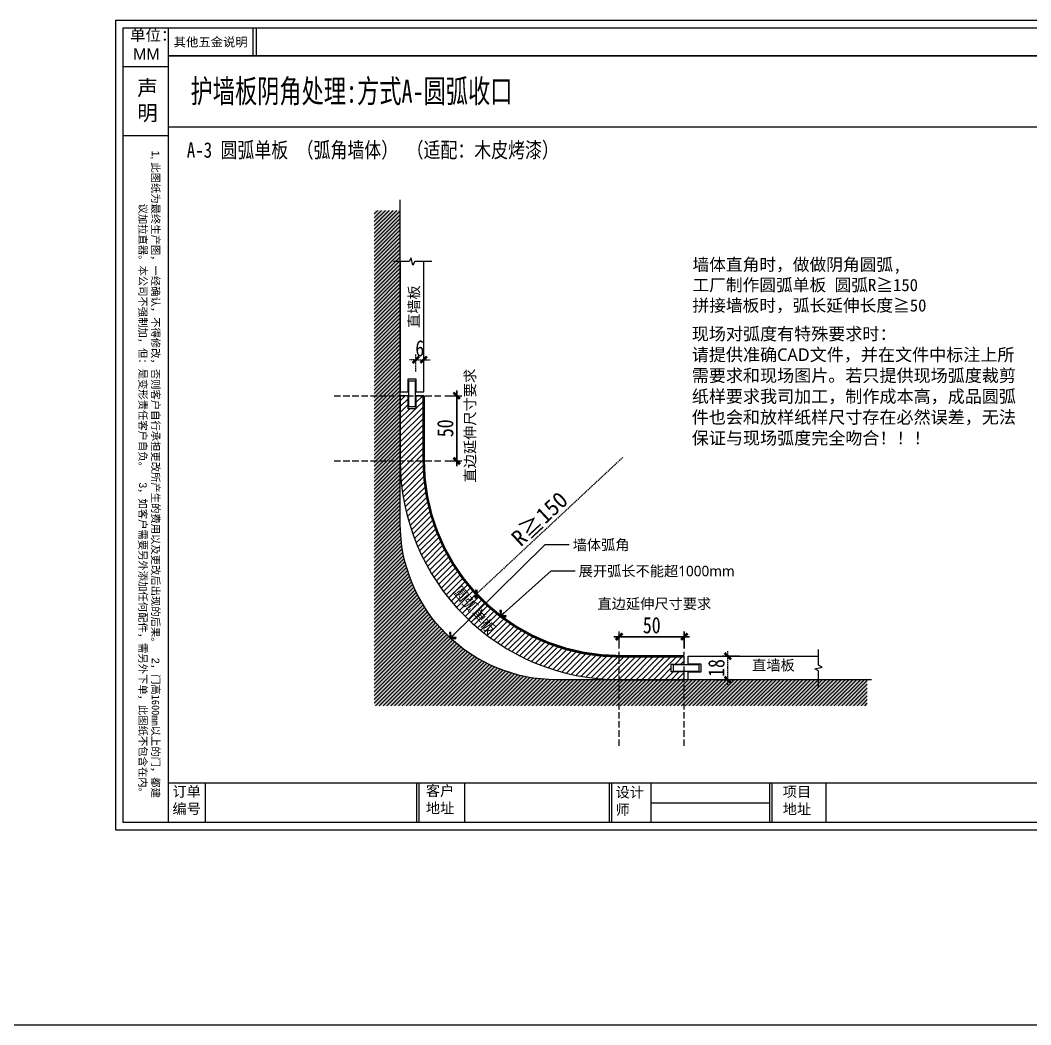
# Model space of a CAD drawing. Header units: millimetres. Extents: x 4862 to 20554, y 7569 to 11262.
# Drawn here: x 14789 to 15565, y 7569 to 8341 of the extents above; entities that cross this region are included whole.
import ezdxf

# ---------------------------------------------------------------- set-up
doc = ezdxf.new("R2010")
doc.units = ezdxf.units.MM
doc.linetypes.add('__DASH', pattern=[0.35, 0.25, -0.1])
doc.linetypes.add('DASHEDX2', pattern=[1.5, 1, -0.5])
doc.layers.add('0 @ 1', color=7, linetype='Continuous')
doc.styles.get("Standard").update_dxf_attribs({"font": 'arial.ttf'})
doc.styles.add('宋体', font='SimSun.ttf')
doc.styles.add('家具尺寸文字', font='SimSun.ttf', dxfattribs={"width": 0.8})
doc.styles.add('黑石雅黑', font='Microsoft YaHei.ttf')
doc.dimstyles.new('副本 固装比例5', dxfattribs={"dimscale": 5, "dimtxt": 2.5, "dimasz": 1, "dimexe": 0.8, "dimexo": 1.2, "dimgap": 0.5, "dimtad": 1, "dimdec": 0, "dimdsep": 46, "dimtxsty": '家具尺寸文字', "dimblk": 'ARCHTICK', "dimcen": 0, "dimdle": 0.8, "dimclrd": 8, "dimclre": 8, "dimclrt": 2, "dimadec": 1, "dimazin": 2, "dimtfac": 1, "dimtdec": 0, "dimtix": 1, "dimtmove": 2, "dimatfit": 2, "dimfxl": 0, "dimtolj": 1, "dimtzin": 0, "dimarcsym": 0})
doc.dimstyles.new('深化(A1)1：1', dxfattribs={"dimtxt": 3, "dimasz": 1, "dimexe": 1.5, "dimexo": 1, "dimgap": 1, "dimtad": 1, "dimdec": 0, "dimrnd": 5, "dimdsep": 46, "dimtxsty": '黑石雅黑', "dimblk": 'ARCHTICK', "dimcen": 1, "dimclrd": 44, "dimclre": 44, "dimclrt": 50, "dimadec": 0, "dimazin": 2, "dimtfac": 1, "dimtdec": 0, "dimtix": 1, "dimtmove": 2, "dimatfit": 3, "dimldrblk": 'hl_arrow2', "dimfxl": 0, "dimtolj": 1, "dimarcsym": 0})
pattern_1 = [(50, (-29120.406, 47428.94), (11.9066731, -1.0416984), [1.2450121, -13.6951334]), (355, (-29120.406, 47428.94), (-2.3033327, 12.486514), [0.9960097, -10.956145]), (100.451445, (-29119.414, 47428.853), (9.6033404, 11.444815), [1.0580975, -11.639082]), (46.1842, (-29120.406, 47432.26), (17.716362, -2.747675), [1.867518, -20.5427]), (96.635558, (-29118.93, 47432.031), (15.5155394, 16.1705263), [1.587147, -17.458639]), (351.18415, (-29120.406, 47432.26), (15.5155394, 16.1705263), [1.4940124, -16.4341426]), (21, (-29118.746, 47431.43), (9.9087536, -6.6835387), [1.2450121, -13.6951334]), (326, (-29118.746, 47431.43), (4.0390695, 12.0375985), [0.9960097, -10.9561067]), (71.451445, (-29117.921, 47430.873), (13.947823, 5.3540599), [1.0580975, -11.639062]), (37.5, (-29120.4064, 47428.94), (0.20185556, 5.5260918), [0, -10.8233054, 0, -11.12210834, 0, -10.9976071]), (7.5, (-29120.4064, 47428.94), (4.36699686, 6.5472982), [0, -6.3412618, 0, -10.574303, 0, -4.1915408]), (327.5, (-29124.108, 47428.94), (8.86151892, -0.37440188), [0, -4.1500404, 0, -12.9481261, 0, -17.1811674]), (317.5, (-29125.768, 47428.94), (9.6809778, 1.6617475), [0, -5.3950526, 0, -8.5988838, 0, -12.2011189])]

# ---------------------------------------------------------------- blocks, each defined once
blk = doc.blocks.new('A$C398a0407')
for p, q in [((443.2, 6784), (443.2, 64)), ((1163.2, 6546.9), (1163.2, 6784)), ((1189.6, 6546.9), (1189.6, 6784)), ((443.2, 6546.9), (8134, 6546.9)), ((443.2, 399), (9568, 399)), ((756.5, 399), (756.5, 64)), ((2542.3, 399), (2542.3, 64)), ((2562.3, 399), (2562.3, 64)), ((2948.7, 399), (2948.7, 64)), ((4169.9, 399), (4169.9, 64)), ((4189.9, 399), (4189.9, 64)), ((4522.7, 399), (4522.7, 64)), ((5527, 399), (5527, 64)), ((5547, 399), (5547, 64)), ((6003.2, 399), (6003.2, 64)), ((4522.7, 231.5), (5527, 231.5))]:
    blk.add_line(p, q)
at = {"color": 8}
for p, q in [((64, 6457.7), (443.2, 6457.7)), ((64, 5874.2), (443.2, 5874.2))]:
    blk.add_line(p, q, dxfattribs=at)
for points in [[(9632, 0), (0, 0), (0, 6848), (9632, 6848)], [(9568, 64), (64, 64), (64, 6784), (9568, 6784)]]:
    blk.add_lwpolyline(points, close=True)
at = {"color": 8, "insert": (368.9, 272.3), "char_height": 64, "width": 5497.15, "attachment_point": 3, "rotation": 270}
blk.add_mtext('1, {\\fSimSun|b0|i0|c134|p2;此图纸为最终生产图，一经确认，不得修改，否则客户自行承担更改所产生的费用以及更改后出现的后果。  }2{\\fSimSun|b0|i0|c134|p2;，门高1600mm以上的门，都建议加拉直器。本公司不强制加，但：是变形责任客户自负。  }3{\\fSimSun|b0|i0|c134|p2;，如客户需要另外添加任何配件，需另外下单，此图纸不包含在内。}', dxfattribs=at)
at = {"color": 8, "char_height": 88, "attachment_point": 1, "style": '宋体'}
for s, insert in [('订单\\P编号', (479.9, 370.6)), ('客户\\P地址', (2621.8, 377)), ('设计\\P师', (4225.5, 364.6)), ('项目\\P地址', (5638.6, 368.9))]:
    blk.add_mtext_dynamic_manual_height_columns(s, width=596.489, gutter_width=12.5, heights=[0], dxfattribs=dict(at, insert=insert))
at = {"layer": '0 @ 1', "color": 8, "attachment_point": 1}
for s, insert, char_height, width in [('\\pi13.703;单位：\\P\\pi40.286;MM', (107.3, 6770.1), 96, 391.163), ('{\\fSimSun|b0|i0|c134|p2;其他五金说明}', (490.9, 6701.9), 76.325, 737.994), ('声明', (182.3, 6340), 127.53, 194.038)]:
    blk.add_mtext(s, dxfattribs=dict(at, insert=insert, char_height=char_height, width=width))
blk = doc.blocks.new('_ArchTick')
at = {"color": 0, "linetype": 'ByBlock', "const_width": 0.4}
blk.add_lwpolyline([(-0.5, -0.5), (0.5, 0.5)], dxfattribs=at)
blk = doc.blocks.new('*D327')
at = {"color": 8, "lineweight": -2, "transparency": 16777216}
for p, q in [((15115.44, 8052.35), (15128.44, 8052.35)), ((15124.44, 8056.35), (15124.44, 7998.35)), ((15115.44, 8002.35), (15128.44, 8002.35))]:
    blk.add_line(p, q, dxfattribs=at)
at = {"layer": 'Defpoints', "color": 0, "transparency": 16777216}
for p in [(15099.1, 8052.35), (15099.1, 8002.35), (15124.44, 8002.35)]:
    blk.add_point(p, dxfattribs=at)
at = {"color": 8, "lineweight": -2, "transparency": 16777216, "xscale": 5, "yscale": 5, "zscale": 5}
for p, rotation in [((15124.44, 8052.35), 90), ((15124.44, 8002.35), 270)]:
    blk.add_blockref('_ArchTick', p, dxfattribs=dict(at, rotation=rotation))
at = {"color": 2, "transparency": 16777216, "insert": (15115.69, 8027.35), "char_height": 12.5, "attachment_point": 5, "rotation": 90, "style": '家具尺寸文字'}
blk.add_mtext('\\A1;50', dxfattribs=at)
blk = doc.blocks.new('*D328')
at = {"color": 8, "lineweight": -2, "transparency": 16777216}
for p, q in [((15115.44, 8052.29), (15128.44, 8052.29)), ((15124.44, 7998.29), (15124.44, 8056.29)), ((15115.44, 8002.29), (15128.44, 8002.29))]:
    blk.add_line(p, q, dxfattribs=at)
at = {"layer": 'Defpoints', "color": 0, "transparency": 16777216}
for p in [(15099.1, 8052.29), (15124.44, 8052.29), (15099.1, 8002.29)]:
    blk.add_point(p, dxfattribs=at)
at = {"color": 8, "lineweight": -2, "transparency": 16777216, "xscale": 5, "yscale": 5, "zscale": 5}
for p, rotation in [((15124.44, 8052.29), 90), ((15124.44, 8002.29), 270)]:
    blk.add_blockref('_ArchTick', p, dxfattribs=dict(at, rotation=rotation))
at = {"color": 2, "transparency": 16777216, "insert": (15115.69, 8027.29), "char_height": 12.5, "attachment_point": 5, "rotation": 90, "style": '家具尺寸文字'}
blk.add_mtext('\\A1;50', dxfattribs=at)
blk = doc.blocks.new('*D329')
at = {"color": 8, "lineweight": -2, "transparency": 16777216}
for p, q in [((15303.16, 7867.32), (15245.16, 7867.32)), ((15249.16, 7858.32), (15249.16, 7871.32)), ((15299.16, 7858.32), (15299.16, 7871.32))]:
    blk.add_line(p, q, dxfattribs=at)
at = {"layer": 'Defpoints', "color": 0, "transparency": 16777216}
for p in [(15249.16, 7867.32), (15249.16, 7852.29), (15299.16, 7852.29)]:
    blk.add_point(p, dxfattribs=at)
at = {"color": 8, "lineweight": -2, "transparency": 16777216, "xscale": 5, "yscale": 5, "zscale": 5, "rotation": 180}
blk.add_blockref('_ArchTick', (15249.16, 7867.32), dxfattribs=at)
at = {"color": 8, "lineweight": -2, "transparency": 16777216, "xscale": 5, "yscale": 5, "zscale": 5}
blk.add_blockref('_ArchTick', (15299.16, 7867.32), dxfattribs=at)
at = {"color": 2, "transparency": 16777216, "insert": (15274.16, 7876.07), "char_height": 12.5, "attachment_point": 5, "style": '家具尺寸文字'}
blk.add_mtext('\\A1;50', dxfattribs=at)
blk = doc.blocks.new('*D330')
at = {"color": 8, "lineweight": -2, "transparency": 16777216}
for p, q in [((15245.1, 7867.32), (15303.1, 7867.32)), ((15249.1, 7858.32), (15249.1, 7871.32)), ((15299.1, 7858.32), (15299.1, 7871.32))]:
    blk.add_line(p, q, dxfattribs=at)
at = {"layer": 'Defpoints', "color": 0, "transparency": 16777216}
for p in [(15299.1, 7867.32), (15249.1, 7852.29), (15299.1, 7852.29)]:
    blk.add_point(p, dxfattribs=at)
at = {"color": 8, "lineweight": -2, "transparency": 16777216, "xscale": 5, "yscale": 5, "zscale": 5, "rotation": 180}
blk.add_blockref('_ArchTick', (15249.1, 7867.32), dxfattribs=at)
at = {"color": 8, "lineweight": -2, "transparency": 16777216, "xscale": 5, "yscale": 5, "zscale": 5}
blk.add_blockref('_ArchTick', (15299.1, 7867.32), dxfattribs=at)
at = {"color": 2, "transparency": 16777216, "insert": (15274.1, 7876.07), "char_height": 12.5, "attachment_point": 5, "style": '家具尺寸文字'}
blk.add_mtext('\\A1;50', dxfattribs=at)
blk = doc.blocks.new('*D331')
at = {"color": 8, "linetype": 'DASHEDX2', "lineweight": -2, "transparency": 16777216}
blk.add_line((15252.03, 8005.02), (15136.47, 7897.27), dxfattribs=at)
at = {"layer": 'Defpoints', "color": 0, "transparency": 16777216}
for p in [(15249.1, 8002.29), (15139.4, 7899.99)]:
    blk.add_point(p, dxfattribs=at)
at = {"color": 8, "lineweight": -2, "transparency": 16777216, "xscale": 5, "yscale": 5, "zscale": 5, "rotation": 222.9969408445183}
blk.add_blockref('_ArchTick', (15139.4, 7899.99), dxfattribs=at)
at = {"color": 2, "transparency": 16777216, "insert": (15188.28, 7957.54), "char_height": 12.5, "attachment_point": 5, "rotation": 42.99694, "style": '家具尺寸文字'}
blk.add_mtext('\\A1;{\\W1;\\C4;R≧150}', dxfattribs=at)
blk = doc.blocks.new('hl_arrow2')
at = {"color": 2}
blk.add_line((-0.22, 0), (-1, 0), dxfattribs=at)
blk.add_lwpolyline([(-0.22, 0), (-0.86, -0.69), (-0.65, -0.86), (0, 0), (-0.65, 0.86), (-0.86, 0.69)], close=True, dxfattribs=at)
for points in [[(-0.86, 0.69), (-0.65, 0.86), (-0.22, 0), (0, 0)], [(-0.86, -0.69), (-0.65, -0.86), (-0.22, 0), (0, 0)]]:
    blk.add_solid(points, dxfattribs=at)
blk = doc.blocks.new('*D348')
at = {"color": 8, "linetype": 'DASHEDX2', "lineweight": -2, "transparency": 16777216}
for p, q in [((15341.55, 7852.29), (15328.55, 7852.29)), ((15332.55, 7830.29), (15332.55, 7856.29)), ((15323.55, 7834.29), (15336.55, 7834.29))]:
    blk.add_line(p, q, dxfattribs=at)
at = {"layer": 'Defpoints', "color": 0, "transparency": 16777216}
for p in [(15332.55, 7852.29), (15402.1, 7852.29), (15302.1, 7834.29)]:
    blk.add_point(p, dxfattribs=at)
at = {"color": 8, "lineweight": -2, "transparency": 16777216, "xscale": 5, "yscale": 5, "zscale": 5}
for p, rotation in [((15332.55, 7852.29), 90), ((15332.55, 7834.29), 270)]:
    blk.add_blockref('_ArchTick', p, dxfattribs=dict(at, rotation=rotation))
at = {"color": 2, "transparency": 16777216, "insert": (15323.8, 7843.29), "char_height": 12.5, "attachment_point": 5, "rotation": 90, "style": '家具尺寸文字'}
blk.add_mtext('\\A1;18', dxfattribs=at)
blk = doc.blocks.new('*D350')
at = {"color": 8, "linetype": 'DASHEDX2', "lineweight": -2, "transparency": 16777216}
for p, q in [((15093.1, 8070.92), (15093.1, 8083.92)), ((15099.1, 8070.92), (15099.1, 8083.92)), ((15093.1, 8079.92), (15088.1, 8079.92)), ((15093.1, 8079.92), (15099.1, 8079.92)), ((15099.1, 8079.92), (15104.1, 8079.92))]:
    blk.add_line(p, q, dxfattribs=at)
at = {"layer": 'Defpoints', "color": 0, "transparency": 16777216}
for p in [(15099.1, 8079.92), (15093.1, 8055.29), (15099.1, 8055.29)]:
    blk.add_point(p, dxfattribs=at)
at = {"color": 8, "lineweight": -2, "transparency": 16777216, "xscale": 5, "yscale": 5, "zscale": 5}
blk.add_blockref('_ArchTick', (15093.1, 8079.92), dxfattribs=at)
at = {"color": 8, "lineweight": -2, "transparency": 16777216, "xscale": 5, "yscale": 5, "zscale": 5, "rotation": 180}
blk.add_blockref('_ArchTick', (15099.1, 8079.92), dxfattribs=at)
at = {"color": 2, "transparency": 16777216, "insert": (15096.1, 8088.67), "char_height": 12.5, "attachment_point": 5, "style": '家具尺寸文字'}
blk.add_mtext('\\A1;6', dxfattribs=at)
blk = doc.blocks.new('*U115')
at = {"color": 0}
blk.add_lwpolyline([(0, -9.17), (0, -1.28), (-1.7, -0.34), (1.7, 0.34), (0, 1.28), (0, 8.46)], dxfattribs=at)
blk = doc.blocks.new('A$Caecb7373')
at = {"color": 1}
blk.add_lwpolyline([(0, 821.76), (1155.84, 821.76), (1155.84, 0), (0, 0)], close=True, dxfattribs=at)

msp = doc.modelspace()

# ---------------------------------------------------------------- hatches: boundary and pattern name
h = msp.add_hatch()
h.set_pattern_fill('AR-CONC', color=8, scale=0.065355)
h.set_pattern_definition(pattern_1)
edge = h.paths.add_edge_path()
edge.add_line((15439.582, 7814.289), (15439.582, 7834.289))
edge.add_line((15439.582, 7834.289), (15201.105, 7834.289))
edge.add_arc((15201.105, 7954.289), 120, 180, 270, ccw=False)
edge.add_line((15081.105, 7954.289), (15081.105, 8194.624))
edge.add_line((15081.105, 8194.624), (15061.105, 8194.624))
edge.add_line((15061.105, 8194.624), (15061.105, 7814.289))
edge.add_line((15061.105, 7814.289), (15439.582, 7814.289))
h = msp.add_hatch()
h.set_pattern_fill('AR-CONC', color=8, scale=0.065355)
h.set_pattern_definition(pattern_1)
edge = h.paths.add_edge_path()
edge.add_line((15439.582, 7814.289), (15439.582, 7834.289))
edge.add_line((15439.582, 7834.289), (15201.105, 7834.289))
edge.add_arc((15201.105, 7954.289), 120, 180, 270, ccw=False)
edge.add_line((15081.105, 7954.289), (15081.105, 8194.624))
edge.add_line((15081.105, 8194.624), (15061.105, 8194.624))
edge.add_line((15061.105, 8194.624), (15061.105, 7814.289))
edge.add_line((15061.105, 7814.289), (15439.582, 7814.289))
h = msp.add_hatch()
h.set_pattern_fill('ANSI31', color=8, scale=0.65355)
h.set_pattern_definition([(45, (-29700.7528, 48029.3314), (-1.467260864, 1.467260864), [])])
edge = h.paths.add_edge_path()
edge.add_line((15439.582, 7814.289), (15439.582, 7834.289))
edge.add_line((15439.582, 7834.289), (15201.105, 7834.289))
edge.add_arc((15201.105, 7954.289), 120, 180, 270, ccw=False)
edge.add_line((15081.105, 7954.289), (15081.105, 8194.624))
edge.add_line((15081.105, 8194.624), (15061.105, 8194.624))
edge.add_line((15061.105, 8194.624), (15061.105, 7814.289))
edge.add_line((15061.105, 7814.289), (15439.582, 7814.289))
h = msp.add_hatch()
h.set_pattern_fill('ANSI31', color=36)
h.set_pattern_definition([(45, (-29082.6437, 49215.1267), (-2.24506403, 2.24506403), [])])
h.paths.add_polyline_path([(15249.105, 7834.289), (15299.105, 7834.289), (15299.105, 7840.289), (15289.105, 7840.289), (15289.105, 7846.289), (15299.105, 7846.289), (15299.105, 7852.289), (15249.161, 7852.289), (15249.105, 7852.289, -0.4142136), (15099.105, 8002.289), (15099.105, 8052.289), (15093.105, 8052.289), (15093.105, 8042.289), (15087.105, 8042.289), (15087.105, 8052.289), (15081.105, 8052.289), (15081.105, 8002.289, 0.4142136)])

# ---------------------------------------------------------------- linework, layer by layer
at = {"color": 251, "linetype": '__DASH', "ltscale": 20}
for p, q in [((15030.294, 8052.289), (15112.874, 8052.289)), ((15030.294, 8002.289), (15112.874, 8002.289)), ((15249.048, 7783.478), (15249.048, 7855.756)), ((15299.048, 7783.478), (15299.048, 7855.756))]:
    msp.add_line(p, q, dxfattribs=at)
at = {"color": 4}
msp.add_line((15249.105, 7852.289), (15249.105, 7852.289), dxfattribs=at)
msp.add_line((4862.317, 7569.359), (20477.138, 7569.359))
for points in [[(14902.941, 8258.848), (15601.261, 8258.848), (15601.261, 8313.286), (14902.941, 8313.286)], [(15087.605, 8063.789), (15092.605, 8063.789), (15092.605, 8043.789), (15087.605, 8043.789)], [(15310.605, 7840.789), (15310.605, 7845.789), (15290.605, 7845.789), (15290.605, 7840.789)]]:
    msp.add_lwpolyline(points, close=True)
msp.add_lwpolyline([(15442.777, 7834.289), (15201.105, 7834.289, -0.4142136), (15081.105, 7954.289), (15081.105, 8202.736)], format="xyb")
for points in [[(15081.105, 8155.289), (15081.105, 8055.289), (15087.105, 8055.289), (15087.105, 8065.289), (15093.105, 8065.289), (15093.105, 8055.289), (15099.105, 8055.289), (15099.105, 8155.289)], [(15402.105, 7834.289), (15302.105, 7834.289), (15302.105, 7840.289), (15312.105, 7840.289), (15312.105, 7846.289), (15302.105, 7846.289), (15302.105, 7852.289), (15402.105, 7852.289)]]:
    msp.add_lwpolyline(points)
msp.add_lwpolyline([(15087.105, 8052.289), (15081.105, 8052.289), (15081.105, 8002.289, 0.4142136), (15249.105, 7834.289), (15299.105, 7834.289), (15299.105, 7840.289), (15289.105, 7840.289), (15289.105, 7846.289), (15299.105, 7846.289), (15299.105, 7852.289), (15249.105, 7852.289, -0.4142136), (15099.105, 8002.289), (15099.105, 8002.289), (15099.105, 8052.289), (15093.105, 8052.289), (15093.105, 8042.289), (15087.105, 8042.289)], format="xyb", close=True, dxfattribs=at)
at = {"color": 6, "const_width": 2}
msp.add_lwpolyline([(15099.105, 8052.289), (15099.105, 8002.289, 0.4143238), (15249.161, 7852.289), (15299.105, 7852.289)], format="xyb", dxfattribs=at)

# ---------------------------------------------------------------- block references
at = {"xscale": 0.09079979139978399, "yscale": 0.09079979139978399, "zscale": 0.09079979139978399}
msp.add_blockref('A$C398a0407', (14862.697, 7718.828), dxfattribs=at)
at = {"color": 1}
for name, p, xscale, yscale, zscale in [('A$Caecb7373', (14862.697, 7718.828), 0.7566649283315219, 0.7566649283315219, 0.7566649283315219), ('*U115', (15402.105, 7843.289), 1.664, 1.664, 1.664)]:
    msp.add_blockref(name, p, dxfattribs=dict(at, xscale=xscale, yscale=yscale, zscale=zscale))
at = {"color": 1, "xscale": 1.664, "yscale": 1.664, "zscale": 1.664, "rotation": 90}
msp.add_blockref('*U115', (15090.105, 8155.289), dxfattribs=at)

# ---------------------------------------------------------------- texts
at = {"color": 50, "style": '家具尺寸文字', "width": 0.8}
msp.add_text('A-3 圆弧单板 （弧角墙体） （适配：木皮烤漆）', height=11.9, dxfattribs=at).set_placement((14917.266, 8235.029))
at = {"style": '黑石雅黑'}
for s, rotation, p in [('直墙板 ', 90, (15095.639, 8104.335)), ('圆弧单板 ', 309.824521, (15121.091, 7901.968))]:
    msp.add_text(s, height=8, rotation=rotation, dxfattribs=at).set_placement(p)
at = {"color": 6, "style": '黑石雅黑'}
msp.add_text('直边延伸尺寸要求', height=8, rotation=90, dxfattribs=at).set_placement((15138.674, 7985.687))
at = {"style": '黑石雅黑'}
for s, p in [('墙体弧角', (15213.42, 7933.809)), ('展开弧长不能超1000mm', (15218.055, 7913.737)), ('直墙板 ', (15351.151, 7841.427))]:
    msp.add_text(s, height=8, dxfattribs=at).set_placement(p)
at = {"color": 6, "style": '黑石雅黑'}
msp.add_text('直边延伸尺寸要求', height=8, dxfattribs=at).set_placement((15232.503, 7888.621))
at = {"color": 1, "insert": (14920.16, 8295.092), "char_height": 17.85, "width": 4937.63124, "attachment_point": 1, "style": '家具尺寸文字'}
msp.add_mtext('{\\W0.7;\\C4;护墙板阴角处理:方式A-圆弧收口}', dxfattribs=at)
at = {"color": 4, "insert": (15305.369, 8157.727), "char_height": 9.408, "width": 372.84062, "attachment_point": 1, "style": '宋体'}
msp.add_mtext('墙体直角时，做做阴角圆弧,\\P工厂制作圆弧单板 圆弧{\\A1;R≧150\\P拼接墙板时，弧长延伸长度≧50}', dxfattribs=at)
at = {"color": 3, "insert": (15304.859, 8104.629), "char_height": 9.6, "width": 258.30704, "attachment_point": 1, "style": '黑石雅黑'}
msp.add_mtext('现场对弧度有特殊要求时：\\P请提供准确CAD文件，并在文件中标注上所需要求和现场图片。若只提供现场弧度裁剪纸样要求我司加工，制作成本高，成品圆弧件也会和放样纸样尺寸存在必然误差，无法保证与现场弧度完全吻合！！！', dxfattribs=at)

# ---------------------------------------------------------------- dimensions: what is measured, and where the dimension line sits
dim = msp.add_linear_dim(base=(15099.105, 8079.921), p1=(15093.105, 8055.289), p2=(15099.105, 8055.289), dimstyle='副本 固装比例5', override={"dimarcsym": 1})
dim.commit()
dim.dimension.update_dxf_attribs({"geometry": '*D350', "text_midpoint": (15096.105, 8088.671)})
for base, p1, p2, angle, picture, middle in [((15124.438, 8002.345), (15099.105, 8052.345), (15099.105, 8002.345), 90, '*D327', (15115.688, 8027.345)), ((15124.438, 8052.289), (15099.105, 8002.289), (15099.105, 8052.289), 270, '*D328', (15115.688, 8027.289)), ((15299.105, 7867.321), (15249.105, 7852.289), (15299.105, 7852.289), 180, '*D330', (15274.105, 7876.071))]:
    dim = msp.add_linear_dim(base=base, p1=p1, p2=p2, angle=angle, dimstyle='副本 固装比例5')
    dim.commit()
    dim.dimension.update_dxf_attribs({"geometry": picture, "text_midpoint": middle})
dim = msp.add_radius_dim(center=(15249.105, 8002.289), mpoint=(15139.396, 7899.995), text='{\\W1;\\C4;R≧150}', dimstyle='副本 固装比例5', override={"dimarcsym": 1})
dim.commit()
dim.dimension.update_dxf_attribs({"geometry": '*D331', "text_midpoint": (15188.283, 7957.541)})
dim = msp.add_linear_dim(base=(15249.161, 7867.321), p1=(15299.161, 7852.289), p2=(15249.161, 7852.289), dimstyle='副本 固装比例5')
dim.commit()
dim.dimension.update_dxf_attribs({"geometry": '*D329', "text_midpoint": (15274.161, 7876.071)})
dim = msp.add_linear_dim(base=(15332.553, 7852.289), p1=(15302.105, 7834.289), p2=(15402.105, 7852.289), angle=90, dimstyle='副本 固装比例5', override={"dimarcsym": 1})
dim.commit()
dim.dimension.update_dxf_attribs({"geometry": '*D348', "text_midpoint": (15323.803, 7843.289)})

# ---------------------------------------------------------------- leaders
at = {"ltscale": 500}
for points in [[(15119.532, 7866.278), (15192.409, 7938.05), (15210.675, 7938.05)], [(15157.977, 7883.143), (15197.043, 7917.978), (15215.31, 7917.978)]]:
    msp.add_leader(points, dimstyle='深化(A1)1：1', override={"dimasz": 4, "dimgap": 1, "dimtad": 0}, dxfattribs=at)

doc.saveas('drawing.dxf')
